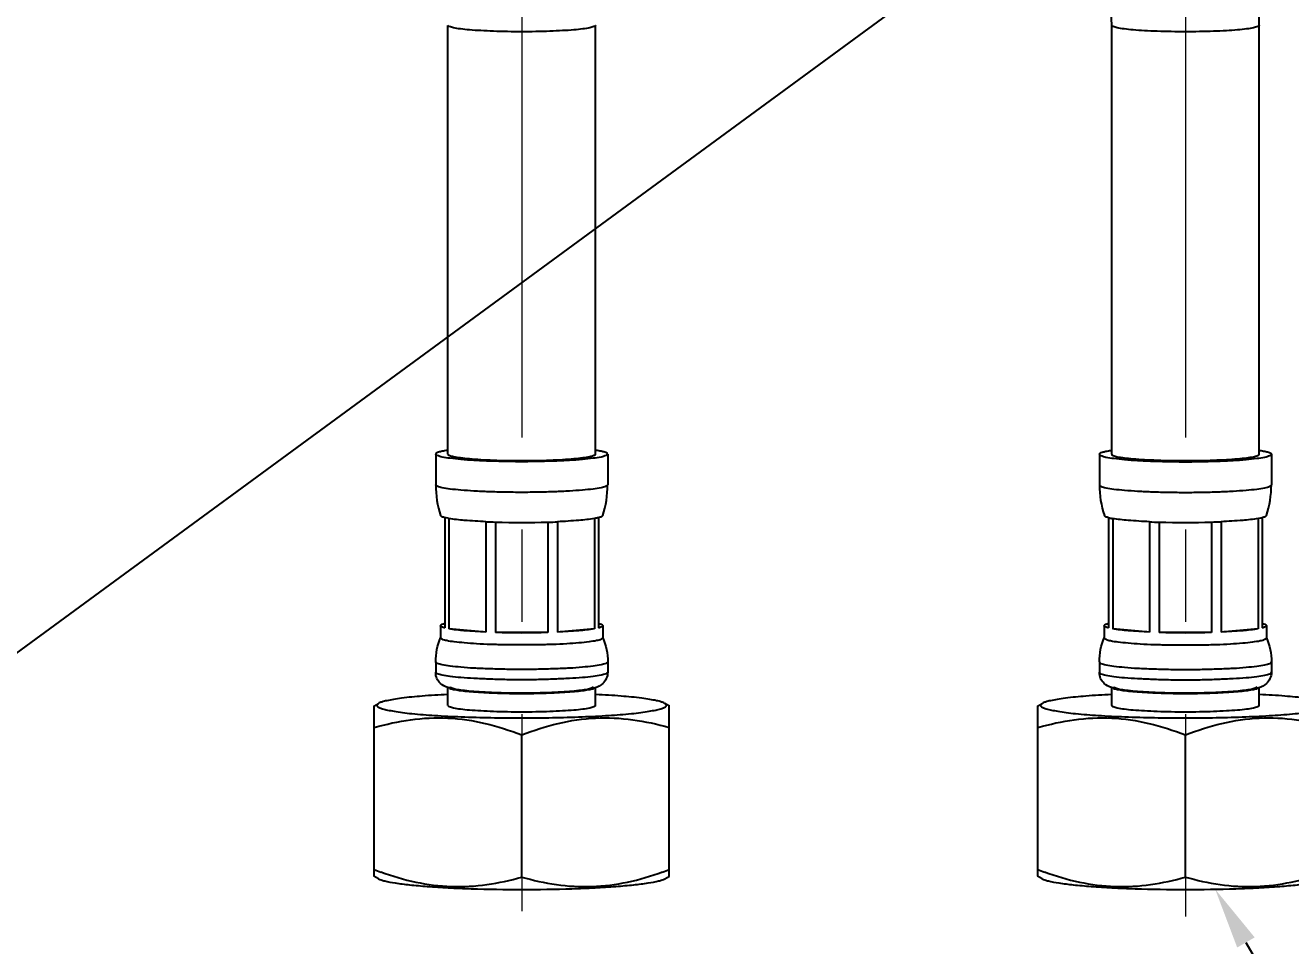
# Model space of a CAD drawing. Extents: x 0 to 1647, y 4681 to 5260.
# Drawn here: x 152.3 to 255.3, y 4768.5 to 4843.3 of the extents above; entities that cross this region are included whole.
import ezdxf
from ezdxf import colors
from ezdxf.entities.mleader import LeaderData, LeaderLine
from ezdxf.math import Vec2, Vec3

# ---------------------------------------------------------------- set-up
doc = ezdxf.new("R2010")
doc.units = 0
doc.header["$LTSCALE"] = 30
doc.header["$MEASUREMENT"] = 0
doc.linetypes.add('CENTER', pattern=[2, 1.25, -0.25, 0.25, -0.25])
doc.layers.get('0').update_dxf_attribs({"linetype": 'CONTINUOUS'})
doc.layers.add('BODY', color=7, linetype='CONTINUOUS')
doc.layers.add('DEF_LAYER_ASSEM_MEMBER', color=7, linetype='CONTINUOUS')
doc.styles.get("Standard").update_dxf_attribs({"font": 'SYMBOL'})

msp = doc.modelspace()

# ---------------------------------------------------------------- linework, layer by layer
at = {"ltscale": 0.5}
msp.add_line((0, 4681.18), (789.88, 5259.94), dxfattribs=at)
at = {"layer": 'BODY', "color": 1, "linetype": 'CENTER', "lineweight": 5}
for p, q in [((192.72, 4847.31), (192.72, 4771.29)), ((246.72, 4847.31), (246.72, 4770.86))]:
    msp.add_line(p, q, dxfattribs=at)
at = {"layer": 'DEF_LAYER_ASSEM_MEMBER', "color": 7, "linetype": 'Continuous'}
for p, q in [((186.72, 4808.45), (186.72, 4843.31)), ((198.72, 4808.45), (198.72, 4843.31)), ((240.72, 4808.44), (240.72, 4843.31)), ((252.72, 4808.44), (252.72, 4843.31)), ((185.72, 4808.44), (185.72, 4805.95)), ((199.72, 4808.44), (199.72, 4805.95)), ((239.72, 4808.44), (239.72, 4805.95)), ((253.72, 4808.44), (253.72, 4805.95)), ((186.47, 4803.28), (186.47, 4794.31)), ((186.79, 4803.21), (186.79, 4794.24)), ((189.8, 4802.95), (189.8, 4793.98)), ((190.59, 4802.92), (190.59, 4793.95)), ((194.84, 4802.92), (194.84, 4793.95)), ((195.64, 4802.95), (195.64, 4793.98)), ((198.63, 4803.21), (198.63, 4794.24)), ((198.97, 4803.28), (198.97, 4794.31)), ((240.47, 4803.28), (240.47, 4794.31)), ((240.8, 4803.21), (240.8, 4794.24)), ((243.79, 4802.95), (243.79, 4793.98)), ((244.59, 4802.92), (244.59, 4793.95)), ((248.84, 4802.92), (248.84, 4793.95)), ((249.63, 4802.95), (249.63, 4793.98)), ((252.64, 4803.21), (252.64, 4794.24)), ((252.97, 4803.28), (252.97, 4794.31)), ((186.12, 4794.5), (186.12, 4793.5)), ((189.8, 4793.98), (186.79, 4794.24)), ((194.84, 4793.95), (190.59, 4793.95)), ((198.63, 4794.24), (195.64, 4793.98)), ((199.32, 4794.5), (199.32, 4793.5)), ((240.12, 4794.5), (240.12, 4793.5)), ((243.79, 4793.98), (240.8, 4794.24)), ((248.84, 4793.95), (244.59, 4793.95)), ((252.64, 4794.24), (249.63, 4793.98)), ((253.32, 4794.5), (253.32, 4793.5)), ((185.72, 4791.55), (185.72, 4790.71)), ((199.72, 4791.55), (199.72, 4790.71)), ((239.72, 4791.55), (239.72, 4790.71)), ((253.72, 4791.55), (253.72, 4790.71)), ((186.72, 4788.02), (186.72, 4789.45)), ((198.72, 4788.02), (198.72, 4789.45)), ((240.72, 4788.02), (240.72, 4789.45)), ((252.72, 4788.02), (252.72, 4789.45)), ((180.68, 4787.96), (181.07, 4788.18)), ((180.72, 4774.13), (180.72, 4787.97)), ((204.75, 4787.96), (204.36, 4788.18)), ((204.72, 4774.13), (204.72, 4787.97)), ((234.68, 4787.96), (235.07, 4788.18)), ((234.72, 4774.13), (234.72, 4787.97)), ((192.72, 4774.06), (192.72, 4785.62)), ((246.72, 4774.06), (246.72, 4785.62)), ((181.07, 4773.92), (180.68, 4774.14)), ((204.36, 4773.92), (204.75, 4774.14)), ((235.07, 4773.92), (234.68, 4774.14))]:
    msp.add_line(p, q, dxfattribs=at)
for centre, radius, start, end in [((206.84, 4843.3), 45.88, 0.0077, 34.7863), ((206.85, 4843.3), 33.87, 0.0066, 30.2245), ((188.22, 4798.37), 10.5, 98.4579, 98.5919), ((188.28, 4797.96), 10.91, 98.3047, 98.4577), ((197.15, 4797.96), 10.91, 81.5423, 81.6953), ((197.21, 4798.37), 10.5, 81.4081, 81.5421), ((242.22, 4798.38), 10.48, 98.4607, 98.6001), ((242.28, 4797.97), 10.9, 98.3046, 98.4606), ((251.15, 4797.97), 10.9, 81.5394, 81.6954), ((251.21, 4798.38), 10.48, 81.3999, 81.5393), ((193.76, 4805.96), 8.04, 180.0568, 198.2096), ((191.67, 4805.96), 8.04, 341.7904, 359.943), ((247.76, 4805.96), 8.04, 180.0568, 198.2096), ((245.67, 4805.96), 8.04, 341.7904, 359.943), ((192.38, 4863.48), 60.58, 267.5601, 268.3107), ((192.72, 4876.14), 73.25, 268.341, 271.659), ((193.11, 4861.79), 58.9, 271.6786, 272.4623), ((246.32, 4861.79), 58.9, 267.5377, 268.3214), ((246.72, 4876.14), 73.25, 268.341, 271.659), ((247.05, 4863.48), 60.58, 271.6893, 272.4399), ((192.72, 4867.18), 73.25, 268.341, 271.659), ((246.72, 4867.18), 73.25, 268.341, 271.659), ((190.8, 4801.02), 28.22, 249.0652, 250.2444), ((194.63, 4801.02), 28.22, 289.7556, 290.9348), ((244.8, 4801.02), 28.22, 249.0652, 250.2444)]:
    msp.add_arc(centre, radius, start, end, dxfattribs=at)
at = {"layer": 'DEF_LAYER_ASSEM_MEMBER', "color": 9, "linetype": 'Continuous'}
for points, start_tangent, end_tangent in [([(192.72, 4842.79), (190.42, 4842.83), (189.38, 4842.88), (188.47, 4842.94), (187.73, 4843.02), (187.17, 4843.11), (186.83, 4843.21), (186.74, 4843.26), (186.72, 4843.31)], (-1, 0), (0, 1)), ([(198.72, 4843.31), (198.69, 4843.26), (198.6, 4843.21), (198.26, 4843.11), (197.7, 4843.02), (196.96, 4842.94), (196.05, 4842.88), (195.01, 4842.83), (192.72, 4842.79)], (0, -1), (-1, 0)), ([(246.72, 4842.79), (244.42, 4842.83), (243.38, 4842.87), (242.47, 4842.94), (241.73, 4843.02), (241.17, 4843.11), (240.83, 4843.21), (240.74, 4843.26), (240.72, 4843.31)], (-1, 0), (0, 1)), ([(252.72, 4843.31), (252.69, 4843.26), (252.6, 4843.21), (252.26, 4843.11), (251.7, 4843.02), (250.96, 4842.94), (250.05, 4842.87), (249.01, 4842.83), (246.72, 4842.79)], (0, -1), (-1, 0)), ([(199.72, 4805.95), (199.68, 4805.89), (199.58, 4805.83), (199.18, 4805.72), (198.54, 4805.61), (197.66, 4805.52), (196.6, 4805.44), (195.39, 4805.39), (194.08, 4805.35), (192.72, 4805.34), (191.35, 4805.35), (190.04, 4805.39), (188.83, 4805.44), (187.77, 4805.52), (186.89, 4805.61), (186.25, 4805.72), (185.85, 4805.83), (185.75, 4805.89), (185.72, 4805.95)], (0, -1), (0, 1)), ([(239.72, 4805.95), (239.75, 4805.89), (239.85, 4805.83), (240.25, 4805.72), (240.89, 4805.61), (241.77, 4805.52), (242.83, 4805.44), (244.04, 4805.39), (245.35, 4805.35), (246.72, 4805.34), (248.08, 4805.35), (249.39, 4805.39), (250.6, 4805.44), (251.66, 4805.52), (252.54, 4805.61), (253.18, 4805.72), (253.58, 4805.83), (253.68, 4805.89), (253.72, 4805.95)], (0, -1), (0, 1)), ([(199.72, 4791.55), (199.68, 4791.49), (199.58, 4791.43), (199.18, 4791.32), (198.54, 4791.21), (197.66, 4791.12), (196.6, 4791.04), (195.39, 4790.99), (194.08, 4790.95), (192.72, 4790.94), (191.35, 4790.95), (190.04, 4790.99), (188.83, 4791.04), (187.77, 4791.12), (186.89, 4791.21), (186.25, 4791.32), (185.85, 4791.43), (185.75, 4791.49), (185.72, 4791.55)], (0, -1), (0, 1)), ([(239.72, 4791.55), (239.75, 4791.49), (239.85, 4791.43), (240.25, 4791.32), (240.89, 4791.21), (241.77, 4791.12), (242.83, 4791.04), (244.04, 4790.99), (245.35, 4790.95), (246.72, 4790.94), (248.08, 4790.95), (249.39, 4790.99), (250.6, 4791.04), (251.66, 4791.12), (252.54, 4791.21), (253.18, 4791.32), (253.58, 4791.43), (253.68, 4791.49), (253.72, 4791.55)], (0, -1), (0, 1)), ([(192.72, 4790.1), (191.35, 4790.11), (190.04, 4790.15), (188.83, 4790.21), (187.77, 4790.28), (186.89, 4790.37), (186.25, 4790.48), (185.85, 4790.59), (185.75, 4790.65), (185.72, 4790.71)], (-1, 0), (0, 1)), ([(199.72, 4790.71), (199.68, 4790.65), (199.58, 4790.59), (199.18, 4790.48), (198.54, 4790.37), (197.66, 4790.28), (196.6, 4790.21), (195.39, 4790.15), (194.08, 4790.11), (192.72, 4790.1)], (0, -1), (-1, 0)), ([(239.72, 4790.71), (239.75, 4790.65), (239.85, 4790.59), (240.25, 4790.48), (240.89, 4790.37), (241.77, 4790.28), (242.83, 4790.21), (244.04, 4790.15), (245.35, 4790.11), (246.72, 4790.1)], (0, -1), (1, 0)), ([(246.72, 4790.1), (248.08, 4790.11), (249.39, 4790.15), (250.6, 4790.21), (251.66, 4790.28), (252.54, 4790.37), (253.18, 4790.48), (253.58, 4790.59), (253.68, 4790.65), (253.72, 4790.71)], (1, 0), (0, 1))]:
    msp.add_spline(points, degree=3, dxfattribs=dict(at, start_tangent=start_tangent, end_tangent=end_tangent))
at = {"layer": 'DEF_LAYER_ASSEM_MEMBER', "color": 7, "linetype": 'Continuous'}
for points, start_tangent, end_tangent in [([(186.65, 4808.75), (186.25, 4808.68), (185.95, 4808.6), (185.77, 4808.52), (185.72, 4808.44)], (-0.988776, -0.149403), (0, -1)), ([(199.72, 4808.44), (199.68, 4808.38), (199.58, 4808.33), (199.18, 4808.21), (198.54, 4808.11), (197.66, 4808.01), (196.6, 4807.94), (195.39, 4807.88), (194.08, 4807.85), (192.72, 4807.83), (191.35, 4807.85), (190.04, 4807.88), (188.83, 4807.94), (187.77, 4808.01), (186.89, 4808.11), (186.25, 4808.21), (185.85, 4808.33), (185.75, 4808.38), (185.72, 4808.44)], (0, -1), (0, 1)), ([(186.72, 4808.45), (186.74, 4808.4), (186.83, 4808.35), (187.17, 4808.25), (187.73, 4808.16), (188.47, 4808.08), (189.38, 4808.01), (190.42, 4807.96), (192.72, 4807.92), (195.01, 4807.96), (196.05, 4808.01), (196.96, 4808.08), (197.7, 4808.16), (198.26, 4808.25), (198.6, 4808.35), (198.69, 4808.4), (198.72, 4808.45)], (0, -1), (0, 1)), ([(199.72, 4808.44), (199.66, 4808.52), (199.48, 4808.6), (199.18, 4808.68), (198.78, 4808.75)], (0, 1), (-0.988776, 0.149403)), ([(239.72, 4808.44), (239.77, 4808.52), (239.95, 4808.6), (240.25, 4808.68), (240.65, 4808.75)], (0, 1), (0.988755, 0.149545)), ([(239.72, 4808.44), (239.75, 4808.38), (239.85, 4808.33), (240.25, 4808.21), (240.89, 4808.11), (241.77, 4808.01), (242.83, 4807.94), (244.04, 4807.88), (245.35, 4807.85), (246.72, 4807.83), (248.08, 4807.85), (249.39, 4807.88), (250.6, 4807.94), (251.66, 4808.01), (252.54, 4808.11), (253.18, 4808.21), (253.58, 4808.33), (253.68, 4808.38), (253.72, 4808.44)], (0, -1), (0, 1)), ([(240.72, 4808.44), (240.74, 4808.39), (240.83, 4808.34), (241.17, 4808.24), (241.73, 4808.15), (242.47, 4808.07), (243.38, 4808.01), (244.42, 4807.96), (246.72, 4807.92), (249.01, 4807.96), (250.05, 4808.01), (250.96, 4808.07), (251.7, 4808.15), (252.26, 4808.24), (252.6, 4808.34), (252.69, 4808.39), (252.72, 4808.44)], (0, -1), (0, 1)), ([(252.78, 4808.75), (253.18, 4808.68), (253.48, 4808.6), (253.66, 4808.52), (253.72, 4808.44)], (0.988755, -0.149545), (0, -1)), ([(186.47, 4803.28), (186.22, 4803.36), (186.12, 4803.45)], (-0.96856, 0.248781), (-0.313972, 0.949432)), ([(186.79, 4803.21), (186.7, 4803.23), (186.47, 4803.28)], (-0.984673, 0.174413), (-0.96856, 0.248781)), ([(189.8, 4802.95), (188.05, 4803.06), (186.79, 4803.21)], (-0.999082, 0.042846), (-0.984673, 0.174413)), ([(198.63, 4803.21), (197.38, 4803.06), (195.64, 4802.95)], (-0.984824, -0.173557), (-0.999072, -0.043063)), ([(198.97, 4803.28), (198.89, 4803.26), (198.63, 4803.21)], (-0.96856, -0.248781), (-0.984824, -0.173557)), ([(199.31, 4803.45), (199.21, 4803.36), (198.97, 4803.28)], (-0.313991, -0.949426), (-0.96856, -0.248781)), ([(240.47, 4803.28), (240.22, 4803.36), (240.12, 4803.45)], (-0.96856, 0.248781), (-0.313972, 0.949432)), ([(240.47, 4803.28), (240.54, 4803.26), (240.8, 4803.21)], (0.96856, -0.248781), (0.984824, -0.173557)), ([(243.79, 4802.95), (242.05, 4803.06), (240.8, 4803.21)], (-0.999072, 0.043063), (-0.984824, 0.173557)), ([(252.64, 4803.21), (251.38, 4803.06), (249.63, 4802.95)], (-0.984673, -0.174413), (-0.999082, -0.042846)), ([(252.64, 4803.21), (252.73, 4803.23), (252.97, 4803.28)], (0.984673, 0.174413), (0.96856, 0.248781)), ([(253.31, 4803.45), (253.21, 4803.36), (252.97, 4803.28)], (-0.313991, -0.949426), (-0.96856, -0.248781)), ([(186.12, 4794.5), (186.17, 4794.57), (186.33, 4794.64)], (0, 1), (0.948651, 0.316325)), ([(186.33, 4794.64), (186.36, 4794.65), (186.47, 4794.68)], (0.948651, 0.316325), (0.96856, 0.248781)), ([(198.97, 4794.68), (199, 4794.67), (199.1, 4794.64)], (0.96856, -0.248781), (0.948651, -0.316325)), ([(199.1, 4794.64), (199.26, 4794.57), (199.32, 4794.5)], (0.948651, -0.316325), (0, -1)), ([(240.12, 4794.5), (240.17, 4794.57), (240.33, 4794.64)], (0, 1), (0.948651, 0.316325)), ([(240.33, 4794.64), (240.36, 4794.65), (240.47, 4794.68)], (0.948651, 0.316325), (0.96856, 0.248781)), ([(252.97, 4794.68), (253, 4794.67), (253.1, 4794.64)], (0.96856, -0.248781), (0.948651, -0.316325)), ([(253.1, 4794.64), (253.26, 4794.57), (253.32, 4794.5)], (0.948651, -0.316325), (0, -1)), ([(185.72, 4791.55), (186.12, 4793.52)], (0, 1), (0.393415, 0.919361)), ([(186.47, 4794.31), (186.2, 4794.4), (186.12, 4794.5)], (-0.96856, 0.248781), (0, 1)), ([(189.8, 4793.98), (188.05, 4794.09), (186.79, 4794.24)], (-0.999082, 0.042846), (-0.984673, 0.174413)), ([(198.63, 4794.24), (197.38, 4794.09), (195.64, 4793.98)], (-0.984824, -0.173557), (-0.999072, -0.043063)), ([(199.32, 4794.5), (199.23, 4794.4), (198.97, 4794.31)], (0, -1), (-0.96856, -0.248781)), ([(199.31, 4793.52), (199.72, 4791.55)], (0.393415, -0.919361), (0, -1)), ([(239.72, 4791.55), (240.12, 4793.52)], (0, 1), (0.393415, 0.919361)), ([(240.47, 4794.31), (240.2, 4794.4), (240.12, 4794.5)], (-0.96856, 0.248781), (0, 1)), ([(243.79, 4793.98), (242.05, 4794.09), (240.8, 4794.24)], (-0.999072, 0.043063), (-0.984824, 0.173557)), ([(252.64, 4794.24), (251.38, 4794.09), (249.63, 4793.98)], (-0.984673, -0.174413), (-0.999082, -0.042846)), ([(253.32, 4794.5), (253.23, 4794.4), (252.97, 4794.31)], (0, -1), (-0.96856, -0.248781)), ([(253.31, 4793.52), (253.72, 4791.55)], (0.393415, -0.919361), (0, -1)), ([(199.32, 4793.5), (199.28, 4793.45), (199.19, 4793.39), (198.81, 4793.28), (198.2, 4793.18), (197.38, 4793.1), (196.38, 4793.02), (195.24, 4792.97), (194, 4792.94), (192.72, 4792.93), (191.43, 4792.94), (190.19, 4792.97), (189.05, 4793.02), (188.05, 4793.1), (187.23, 4793.18), (186.62, 4793.28), (186.24, 4793.39), (186.15, 4793.45), (186.12, 4793.5)], (0, -1), (0, 1)), ([(240.12, 4793.5), (240.15, 4793.45), (240.24, 4793.39), (240.62, 4793.28), (241.23, 4793.18), (242.05, 4793.1), (243.05, 4793.02), (244.19, 4792.97), (245.43, 4792.94), (246.72, 4792.93), (248, 4792.94), (249.24, 4792.97), (250.38, 4793.02), (251.38, 4793.1), (252.2, 4793.18), (252.81, 4793.28), (253.19, 4793.39), (253.28, 4793.45), (253.32, 4793.5)], (0, -1), (0, 1)), ([(186.7, 4789.46), (186.1, 4789.81), (185.82, 4790.2), (185.72, 4790.71)], (-0.945241, 0.326374), (0, 1)), ([(199.72, 4790.71), (199.6, 4790.19), (199.31, 4789.79), (198.7, 4789.44)], (0, -1), (-0.951446, -0.307816)), ([(240.7, 4789.46), (240.1, 4789.81), (239.82, 4790.2), (239.72, 4790.71)], (-0.945241, 0.326374), (0, 1)), ([(253.72, 4790.71), (253.6, 4790.19), (253.31, 4789.79), (252.7, 4789.44)], (0, -1), (-0.951446, -0.307816)), ([(187.05, 4789.36), (186.7, 4789.46)], (-0.975881, 0.218302), (-0.945241, 0.326374)), ([(186.87, 4789.4), (187.18, 4789.32), (187.64, 4789.24), (188.25, 4789.17), (188.98, 4789.11), (190.74, 4789.02), (192.72, 4788.99)], (0.936164, -0.351563), (1, 0)), ([(198.52, 4789.52), (198.49, 4789.47), (198.4, 4789.42), (198.07, 4789.32), (197.54, 4789.24), (196.82, 4789.16), (195.94, 4789.1), (194.93, 4789.05), (192.72, 4789.01), (190.5, 4789.05), (189.49, 4789.1), (188.61, 4789.16), (187.89, 4789.24), (187.36, 4789.32), (187.03, 4789.42), (186.94, 4789.47), (186.92, 4789.52)], (0, -1), (0, 1)), ([(192.72, 4788.99), (194.7, 4789.02), (196.46, 4789.11), (197.19, 4789.17), (197.8, 4789.24), (198.26, 4789.32), (198.57, 4789.4)], (1, 0), (0.933107, 0.359598)), ([(198.7, 4789.44), (198.34, 4789.35)], (-0.951446, -0.307816), (-0.977567, -0.210625)), ([(241.05, 4789.36), (240.7, 4789.46)], (-0.975881, 0.218302), (-0.945241, 0.326374)), ([(240.87, 4789.4), (241.18, 4789.32), (241.64, 4789.24), (242.25, 4789.17), (242.98, 4789.11), (244.74, 4789.02), (246.72, 4788.99)], (0.936164, -0.351563), (1, 0)), ([(252.52, 4789.52), (252.49, 4789.47), (252.4, 4789.42), (252.07, 4789.32), (251.54, 4789.24), (250.82, 4789.16), (249.94, 4789.1), (248.93, 4789.05), (246.72, 4789.01), (244.5, 4789.05), (243.49, 4789.1), (242.61, 4789.16), (241.89, 4789.24), (241.36, 4789.32), (241.03, 4789.42), (240.94, 4789.47), (240.92, 4789.52)], (0, -1), (0, 1)), ([(246.72, 4788.99), (248.7, 4789.02), (250.46, 4789.11), (251.19, 4789.17), (251.8, 4789.24), (252.26, 4789.32), (252.57, 4789.4)], (1, 0), (0.933107, 0.359598)), ([(252.7, 4789.44), (252.34, 4789.35)], (-0.951446, -0.307816), (-0.977567, -0.210625)), ([(186.68, 4788.9), (184.62, 4788.77), (182.95, 4788.6), (182.28, 4788.5), (181.75, 4788.4), (181.34, 4788.29), (181.07, 4788.18)], (-0.998652, -0.051908), (-0.86923, -0.494407)), ([(187.4, 4789.29), (187.3, 4789.31), (187.05, 4789.36)], (-0.986756, 0.16221), (-0.975881, 0.218302)), ([(198.34, 4789.35), (197.36, 4789.2), (196.05, 4789.1), (194.45, 4789.03), (192.71, 4789.01)], (-0.977567, -0.210625), (-1, -0.000002)), ([(204.36, 4788.18), (204.09, 4788.29), (203.69, 4788.4), (203.15, 4788.5), (202.48, 4788.6), (200.81, 4788.77), (198.75, 4788.9)], (-0.86923, 0.494407), (-0.998652, 0.051908)), ([(240.68, 4788.9), (238.62, 4788.77), (236.95, 4788.6), (236.28, 4788.5), (235.75, 4788.4), (235.34, 4788.29), (235.07, 4788.18)], (-0.998652, -0.051908), (-0.86923, -0.494407)), ([(241.4, 4789.29), (241.3, 4789.31), (241.05, 4789.36)], (-0.986756, 0.16221), (-0.975881, 0.218302)), ([(252.34, 4789.35), (251.36, 4789.2), (250.05, 4789.1), (248.45, 4789.03), (246.71, 4789.01)], (-0.977567, -0.210625), (-1, -0.000002)), ([(258.36, 4788.18), (258.09, 4788.29), (257.69, 4788.4), (257.15, 4788.5), (256.48, 4788.6), (254.81, 4788.77), (252.75, 4788.9)], (-0.86923, 0.494407), (-0.998652, 0.051908)), ([(181.07, 4788.18), (181, 4788.12), (180.95, 4788.07), (180.94, 4788.01), (180.96, 4787.96), (181.02, 4787.9), (181.11, 4787.85), (181.39, 4787.74), (181.81, 4787.64), (182.35, 4787.54), (183.01, 4787.44), (183.78, 4787.35), (185.63, 4787.2), (187.8, 4787.09), (190.2, 4787.02), (192.72, 4787)], (-0.86923, -0.494407), (1, 0)), ([(186.72, 4788.02), (186.74, 4787.97), (186.83, 4787.92), (187.17, 4787.82), (187.73, 4787.73), (188.47, 4787.65), (189.38, 4787.59), (190.42, 4787.54), (192.72, 4787.5)], (0, -1), (1, 0)), ([(192.72, 4787), (195.23, 4787.02), (197.63, 4787.09), (199.8, 4787.2), (201.65, 4787.35), (202.42, 4787.44), (203.08, 4787.54), (203.62, 4787.64), (204.04, 4787.74), (204.32, 4787.85), (204.41, 4787.9), (204.47, 4787.96), (204.49, 4788.01), (204.48, 4788.07), (204.43, 4788.12), (204.36, 4788.18)], (1, 0), (-0.86923, 0.494407)), ([(192.72, 4787.5), (195.01, 4787.54), (196.05, 4787.59), (196.96, 4787.65), (197.7, 4787.73), (198.26, 4787.82), (198.6, 4787.92), (198.69, 4787.97), (198.72, 4788.02)], (1, 0), (0, 1)), ([(235.07, 4788.18), (235, 4788.12), (234.95, 4788.07), (234.94, 4788.01), (234.96, 4787.96), (235.02, 4787.9), (235.11, 4787.85), (235.39, 4787.74), (235.81, 4787.64), (236.35, 4787.54), (237.01, 4787.44), (237.78, 4787.35), (239.63, 4787.2), (241.8, 4787.09), (244.2, 4787.02), (246.72, 4787)], (-0.86923, -0.494407), (1, 0)), ([(240.72, 4788.02), (240.74, 4787.97), (240.83, 4787.92), (241.17, 4787.82), (241.73, 4787.73), (242.47, 4787.65), (243.38, 4787.59), (244.42, 4787.54), (246.72, 4787.5)], (0, -1), (1, 0)), ([(246.72, 4787), (249.23, 4787.02), (251.63, 4787.09), (253.8, 4787.2), (255.65, 4787.35), (256.42, 4787.44), (257.08, 4787.54), (257.62, 4787.64), (258.04, 4787.74), (258.32, 4787.85), (258.41, 4787.9), (258.47, 4787.96), (258.49, 4788.01), (258.48, 4788.07), (258.43, 4788.12), (258.36, 4788.18)], (1, 0), (-0.86923, 0.494407)), ([(246.72, 4787.5), (249.01, 4787.54), (250.05, 4787.59), (250.96, 4787.65), (251.7, 4787.73), (252.26, 4787.82), (252.6, 4787.92), (252.69, 4787.97), (252.72, 4788.02)], (1, 0), (0, 1)), ([(180.72, 4786.22), (183.68, 4786.85), (186.72, 4786.99), (189.75, 4786.55), (192.72, 4785.62)], (0.962517, 0.271221), (0.93409, -0.357036)), ([(192.72, 4785.62), (195.68, 4786.55), (198.72, 4786.99), (201.75, 4786.85), (204.72, 4786.22)], (0.93409, 0.357036), (0.962517, -0.271221)), ([(234.72, 4786.22), (237.68, 4786.85), (240.72, 4786.99), (243.75, 4786.55), (246.72, 4785.62)], (0.962517, 0.271221), (0.93409, -0.357036)), ([(246.72, 4785.62), (249.68, 4786.55), (252.72, 4786.99), (255.75, 4786.85), (258.72, 4786.22)], (0.93409, 0.357036), (0.962517, -0.271221)), ([(181.26, 4774.47), (184.1, 4773.65), (187, 4773.29), (189.89, 4773.45), (192.72, 4774.06)], (0.941196, -0.337862), (0.962555, 0.271085)), ([(192.72, 4774.06), (195.54, 4773.45), (198.43, 4773.29), (201.33, 4773.65), (204.17, 4774.47)], (0.962555, -0.271085), (0.941196, 0.337861)), ([(235.26, 4774.47), (238.1, 4773.65), (241, 4773.29), (243.89, 4773.45), (246.72, 4774.06)], (0.941196, -0.337862), (0.962555, 0.271085)), ([(246.72, 4774.06), (249.54, 4773.45), (252.43, 4773.29), (255.33, 4773.65), (258.17, 4774.47)], (0.962555, -0.271085), (0.941196, 0.337861)), ([(181.07, 4773.92), (181.28, 4773.83), (181.57, 4773.74), (182.42, 4773.58), (183.59, 4773.43), (185.04, 4773.3), (186.74, 4773.19), (188.62, 4773.11), (192.72, 4773.05)], (0.86923, -0.494407), (1, 0)), ([(192.72, 4773.05), (196.81, 4773.11), (198.69, 4773.19), (200.39, 4773.3), (201.84, 4773.43), (203.01, 4773.58), (203.86, 4773.74), (204.15, 4773.83), (204.36, 4773.92)], (1, 0), (0.86923, 0.494407)), ([(235.07, 4773.92), (235.28, 4773.83), (235.57, 4773.74), (236.42, 4773.58), (237.59, 4773.43), (239.04, 4773.3), (240.74, 4773.19), (242.62, 4773.11), (246.72, 4773.05)], (0.86923, -0.494407), (1, 0)), ([(246.72, 4773.05), (250.81, 4773.11), (252.69, 4773.19), (254.39, 4773.3), (255.84, 4773.43), (257.01, 4773.58), (257.86, 4773.74), (258.15, 4773.83), (258.36, 4773.92)], (1, 0), (0.86923, 0.494407))]:
    msp.add_spline(points, degree=3, dxfattribs=dict(at, start_tangent=start_tangent, end_tangent=end_tangent))

# ---------------------------------------------------------------- leaders
at = {"ltscale": 0.5}
ml = msp.add_multileader_mtext('Standard', dxfattribs=at)
ml.set_content('{\\f나눔고딕|b0|i0|c129|p50;G1/2-14TH}', color=256)
ml.set_leader_properties(color=5)
ml.build(insert=Vec2(0, 0))
ml.multileader.update_dxf_attribs({"text_left_attachment_type": 6, "text_right_attachment_type": 6, "dogleg_length": 0.36, "arrow_head_size": 5})
ctx = ml.context
ctx.base_point, ctx.char_height, ctx.arrow_head_size, ctx.landing_gap_size, ctx.plane_origin = Vec3(265.49, 4745.42), 10, 5, 0.09, Vec3(249.96, 4771.52)
ctx.left_attachment, ctx.right_attachment = 6, 6
notes = []
notes.append((ctx, [(0, (1, 1, 0), (265.13, 4745.42), (1, 0), 0.36, [(0, [(249.14, 4773.07)], 0, [])])]))
ctx.mtext.insert, ctx.mtext.flow_direction = Vec3(265.58, 4757.42), 5
for ctx, leaders in notes:
    for number, flags, end, landing, length, lines in leaders:
        leader = LeaderData()
        leader.index, (leader.has_last_leader_line, leader.has_dogleg_vector, leader.attachment_direction) = number, flags
        leader.last_leader_point, leader.dogleg_vector, leader.dogleg_length = Vec3(end), Vec3(landing), length
        for number, points, colour, breaks in lines:
            line = LeaderLine()
            line.index, line.vertices, line.color, line.breaks = number, Vec3.list(points), colors.encode_raw_color(colour), breaks
            leader.lines.append(line)
        ctx.leaders.append(leader)

doc.saveas('drawing.dxf')
